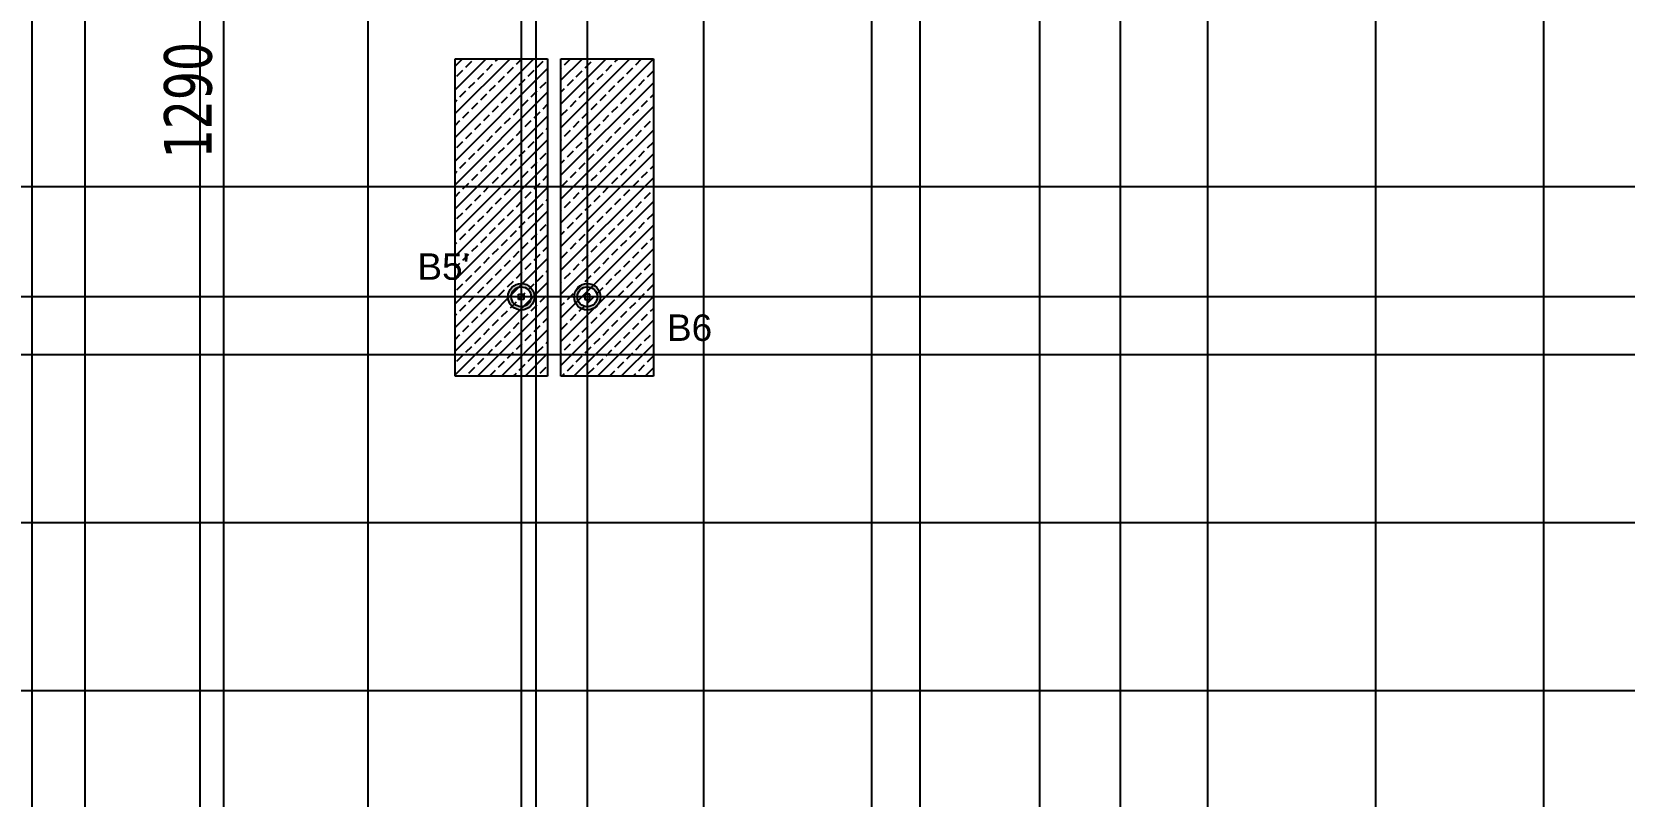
# Model space of a CAD drawing. Header units: millimetres. Extents: x 43168.9 to 43194.6, y -25545.1 to -25543.4.
# Drawn here: x 43171.9609 to 43172.0813, y -25544.0217 to -25543.9639 of the extents above; entities that cross this region are included whole.
import ezdxf

# ---------------------------------------------------------------- set-up
doc = ezdxf.new("R2010")
doc.units = ezdxf.units.MM
doc.header["$LTSCALE"] = 200
doc.linetypes.add('DASHDOT2', pattern=[0.5, 0.25, -0.125, 0, -0.125])
for name, color, linetype in [('aks_sgh', 5, 'DASHDOT2'), ('kolon-b.a_sgh', 6, 'Continuous'), ('olcuic_sgh', 183, 'Continuous'), ('tarama-betonarme_sgh', 223, 'Continuous'), ('tarama-zemin_sgh', 197, 'Continuous')]:
    doc.layers.add(name, color=color, linetype=linetype)
doc.styles.add('1-200', font='arial.ttf', dxfattribs={"height": 60})
doc.styles.add('dim', font='VERDANA.TTF', dxfattribs={"width": 0.7})

msp = doc.modelspace()

# ---------------------------------------------------------------- hatches: boundary and pattern name
h = msp.add_hatch(color=256)
edge = h.paths.add_edge_path()
edge.add_arc((43171.99787904171, -25543.98391939969), 0.001, 0, 360)
edge = h.paths.add_edge_path(flags=16)
edge.add_arc((43171.99787904171, -25543.98391939969), 0.00075, 0, 360)
h = msp.add_hatch(color=256)
edge = h.paths.add_edge_path()
edge.add_arc((43172.00287904171, -25543.98391939969), 0.001, 0, 360)
edge = h.paths.add_edge_path(flags=16)
edge.add_arc((43172.00287904171, -25543.98391939969), 0.00075, 0, 360)

# ---------------------------------------------------------------- linework, layer by layer
at = {"color": 0, "linetype": 'ByBlock', "lineweight": -2}
for p, q in [((43171.99767904171, -25543.98411939969), (43171.99767904171, -25543.98371939969)), ((43171.99767904171, -25543.98371939969), (43171.9980790417, -25543.98371939969)), ((43171.9980790417, -25543.98411939969), (43171.99767904171, -25543.98411939969)), ((43171.99780833103, -25543.98384868901), (43171.99794975238, -25543.98399011037)), ((43171.99780833103, -25543.98399011037), (43171.99794975238, -25543.98384868901)), ((43171.9980790417, -25543.98371939969), (43171.9980790417, -25543.98411939969)), ((43172.00307904171, -25543.98371939969), (43172.0026790417, -25543.98371939969)), ((43172.0026790417, -25543.98371939969), (43172.0026790417, -25543.98411939969)), ((43172.0026790417, -25543.98411939969), (43172.00307904171, -25543.98411939969)), ((43172.00294975238, -25543.98384868901), (43172.00280833102, -25543.98399011037)), ((43172.00294975238, -25543.98399011037), (43172.00280833102, -25543.98384868901)), ((43172.00307904171, -25543.98411939969), (43172.00307904171, -25543.98371939969))]:
    msp.add_line(p, q, dxfattribs=at)
at = {"color": 0, "linetype": 'Continuous', "lineweight": -2}
for centre, radius in [((43171.99787904171, -25543.98391939969), 0.001), ((43171.99787904171, -25543.98391939969), 0.00075), ((43172.00287904171, -25543.98391939969), 0.001), ((43172.00287904171, -25543.98391939969), 0.00075)]:
    msp.add_circle(centre, radius, dxfattribs=at)
at = {"layer": 'aks_sgh'}
for p, q in [((43171.9648790417, -25543.74091939969), (43171.9648790417, -25544.60991939969)), ((43171.99787904171, -25543.74091939969), (43171.99787904171, -25544.60991939969)), ((43172.00287904171, -25543.74091939969), (43172.00287904171, -25544.60991939969)), ((43172.26687959124, -25543.98391939969), (43171.46487849217, -25543.98391939969))]:
    msp.add_line(p, q, dxfattribs=at)
at = {"layer": 'kolon-b.a_sgh'}
for p, q in [((43171.9928790417, -25543.96591939969), (43171.9998790417, -25543.96591939969)), ((43171.9928790417, -25543.98991939969), (43171.9928790417, -25543.96591939969)), ((43171.9998790417, -25543.96591939969), (43171.9998790417, -25543.98991939969)), ((43172.00087904171, -25543.96591939969), (43172.0078790417, -25543.96591939969)), ((43172.00087904171, -25543.98991939969), (43172.00087904171, -25543.96591939969)), ((43172.0078790417, -25543.96591939969), (43172.0078790417, -25543.98991939969)), ((43171.9998790417, -25543.98991939969), (43171.9928790417, -25543.98991939969)), ((43172.0078790417, -25543.98991939969), (43172.00087904171, -25543.98991939969))]:
    msp.add_line(p, q, dxfattribs=at)
at = {"layer": 'olcuic_sgh'}
for p, q in [((43171.97538683901, -25544.09816939969), (43171.97538683901, -25543.83966939969)), ((43172.02804944952, -25544.54616939969), (43172.02804944952, -25543.8396690729)), ((43172.04319141446, -25544.46516939969), (43172.04319141446, -25543.83966268931))]:
    msp.add_line(p, q, dxfattribs=at)
at = {"layer": 'tarama-betonarme_sgh'}
for p, q in [((43171.9928790417, -25543.96648131324), (43171.99344095525, -25543.96591939969)), ((43171.9928790417, -25543.96827736446), (43171.99523700648, -25543.96591939969)), ((43171.9928790417, -25543.97007341569), (43171.99703305771, -25543.96591939969)), ((43171.9928790417, -25543.97186946691), (43171.99882910892, -25543.96591939969)), ((43171.99369652966, -25543.96656185128), (43171.99414554246, -25543.96611283848)), ((43171.99526807448, -25543.96678635769), (43171.99571708729, -25543.96633734488)), ((43171.99594159369, -25543.96611283848), (43171.99613503248, -25543.96591939969)), ((43171.9968396193, -25543.96701086409), (43171.9972886321, -25543.96656185128)), ((43171.99751313851, -25543.96633734488), (43171.9979310837, -25543.96591939969)), ((43171.99908468333, -25543.96656185128), (43171.99953369614, -25543.96611283848)), ((43172.00087904171, -25543.9675488127), (43172.00250845471, -25543.96591939969)), ((43172.00087904171, -25543.96934486392), (43172.00430450594, -25543.96591939969)), ((43172.00087904171, -25543.97114091514), (43172.00610055716, -25543.96591939969)), ((43172.00087904171, -25543.97293696637), (43172.0078790417, -25543.96593696637)), ((43172.00087904171, -25543.96665078747), (43172.0009246648, -25543.96660516437)), ((43172.00114917121, -25543.96638065797), (43172.00159818401, -25543.96593164517)), ((43172.00272071602, -25543.96660516437), (43172.00316972883, -25543.96615615157)), ((43172.00339423523, -25543.96593164517), (43172.00340648071, -25543.96591939969)), ((43172.00429226085, -25543.96682967078), (43172.00474127365, -25543.96638065797)), ((43172.00496578006, -25543.96615615157), (43172.00520253194, -25543.96591939969)), ((43172.00586380567, -25543.96705417718), (43172.00631281848, -25543.96660516437)), ((43172.00653732488, -25543.96638065797), (43172.00698633768, -25543.96593164517)), ((43171.9928790417, -25543.97366551813), (43171.9998790417, -25543.96666551814)), ((43171.99302301045, -25543.96723537049), (43171.99347202326, -25543.96678635769)), ((43171.99392103606, -25543.96813339611), (43171.99437004887, -25543.9676843833)), ((43171.99459455527, -25543.96745987689), (43171.99504356808, -25543.96701086409)), ((43171.99616610009, -25543.9676843833), (43171.9966151129, -25543.96723537049)), ((43171.99773764492, -25543.9679088897), (43171.99818665772, -25543.96745987689)), ((43171.99841116412, -25543.96723537049), (43171.99886017693, -25543.96678635769)), ((43171.99930918973, -25543.96813339611), (43171.99975820254, -25543.9676843833)), ((43172.00087904171, -25543.97473301759), (43172.0078790417, -25543.96773301759)), ((43172.00137367761, -25543.96795220279), (43172.00182269041, -25543.96750318999)), ((43172.00204719682, -25543.96727868358), (43172.00249620962, -25543.96682967078)), ((43172.00294522243, -25543.96817670919), (43172.00339423523, -25543.96772769639)), ((43172.00361874164, -25543.96750318999), (43172.00406775445, -25543.96705417718)), ((43172.00519028646, -25543.96772769639), (43172.00563929926, -25543.96727868358)), ((43172.00676183128, -25543.96795220279), (43172.00721084409, -25543.96750318999)), ((43172.00743535049, -25543.96727868358), (43172.0078790417, -25543.96683499237)), ((43171.9928790417, -25543.97546156936), (43171.9998790417, -25543.96846156936)), ((43171.99324751685, -25543.96880691531), (43171.99369652966, -25543.96835790251)), ((43171.99481906168, -25543.96903142172), (43171.99526807448, -25543.96858240891)), ((43171.99549258089, -25543.96835790251), (43171.99594159369, -25543.9679088897)), ((43171.99639060649, -25543.96925592812), (43171.9968396193, -25543.96880691531)), ((43171.9970641257, -25543.96858240891), (43171.99751313851, -25543.96813339611)), ((43171.99863567053, -25543.96880691531), (43171.99908468333, -25543.96835790251)), ((43172.00087904171, -25543.96844683869), (43172.00114917121, -25543.96817670919)), ((43172.00227170322, -25543.9688502284), (43172.00272071602, -25543.9684012156)), ((43172.00384324804, -25543.96907473481), (43172.00429226085, -25543.968625722)), ((43172.00451676725, -25543.9684012156), (43172.00496578006, -25543.96795220279)), ((43172.00541479286, -25543.96929924121), (43172.00586380567, -25543.9688502284)), ((43172.00608831207, -25543.968625722), (43172.00653732488, -25543.96817670919)), ((43172.00765985689, -25543.9688502284), (43172.0078790417, -25543.96863104359)), ((43171.9928790417, -25543.96917539046), (43171.99302301045, -25543.96903142172)), ((43171.99347202326, -25543.97037846013), (43171.99392103606, -25543.96992944733)), ((43171.99414554246, -25543.96970494093), (43171.99459455527, -25543.96925592812)), ((43171.99504356808, -25543.97060296654), (43171.99549258089, -25543.97015395373)), ((43171.99571708729, -25543.96992944733), (43171.99616610009, -25543.96948043452)), ((43171.9972886321, -25543.97015395373), (43171.99773764492, -25543.96970494093)), ((43171.99796215132, -25543.96948043452), (43171.99841116412, -25543.96903142172)), ((43171.99886017693, -25543.97037846013), (43171.99930918973, -25543.96992944733)), ((43171.99953369614, -25543.96970494093), (43171.9998790417, -25543.96935959536)), ((43172.00087904171, -25543.97652906882), (43172.0078790417, -25543.96952906881)), ((43172.0009246648, -25543.97019726682), (43172.00137367761, -25543.96974825402)), ((43172.00159818401, -25543.96952374761), (43172.00204719682, -25543.96907473481)), ((43172.00249620962, -25543.97042177323), (43172.00294522243, -25543.96997276042)), ((43172.00316972883, -25543.96974825402), (43172.00361874164, -25543.96929924121)), ((43172.00406775445, -25543.97064627963), (43172.00451676725, -25543.97019726682)), ((43172.00474127365, -25543.96997276042), (43172.00519028646, -25543.96952374761)), ((43172.00631281848, -25543.97019726682), (43172.00676183128, -25543.96974825402)), ((43172.00698633768, -25543.96952374761), (43172.00743535049, -25543.96907473481)), ((43171.9928790417, -25543.97725762058), (43171.9998790417, -25543.97025762058)), ((43171.9928790417, -25543.97097144169), (43171.99324751685, -25543.97060296654)), ((43171.99437004887, -25543.97127648575), (43171.99481906168, -25543.97082747294)), ((43171.99594159369, -25543.97150099215), (43171.99639060649, -25543.97105197934)), ((43171.9966151129, -25543.97082747294), (43171.9970641257, -25543.97037846013)), ((43171.99751313851, -25543.97172549855), (43171.99796215132, -25543.97127648575)), ((43171.99818665772, -25543.97105197934), (43171.99863567053, -25543.97060296654)), ((43171.99975820254, -25543.97127648575), (43171.9998790417, -25543.97115564658)), ((43172.00087904171, -25543.97832512004), (43172.0078790417, -25543.97132512004)), ((43172.00114917121, -25543.97176881164), (43172.00159818401, -25543.97131979884)), ((43172.00182269041, -25543.97109529243), (43172.00227170322, -25543.97064627963)), ((43172.00339423523, -25543.97131979884), (43172.00384324804, -25543.97087078603)), ((43172.00496578006, -25543.97154430524), (43172.00541479286, -25543.97109529243)), ((43172.00563929926, -25543.97087078603), (43172.00608831207, -25543.97042177323)), ((43172.00653732488, -25543.97176881164), (43172.00698633768, -25543.97131979884)), ((43172.00721084409, -25543.97109529243), (43172.00765985689, -25543.97064627963)), ((43171.9928790417, -25543.97905367181), (43171.9998790417, -25543.97205367181)), ((43171.99302301045, -25543.97262352417), (43171.99347202326, -25543.97217451136)), ((43171.99369652966, -25543.97195000495), (43171.99414554246, -25543.97150099215)), ((43171.99459455527, -25543.97284803057), (43171.99504356808, -25543.97239901776)), ((43171.99526807448, -25543.97217451136), (43171.99571708729, -25543.97172549855)), ((43171.99616610009, -25543.97307253697), (43171.9966151129, -25543.97262352417)), ((43171.9968396193, -25543.97239901776), (43171.9972886321, -25543.97195000495)), ((43171.99841116412, -25543.97262352417), (43171.99886017693, -25543.97217451136)), ((43171.99908468333, -25543.97195000495), (43171.99953369614, -25543.97150099215)), ((43172.00087904171, -25543.97203894114), (43172.0009246648, -25543.97199331805)), ((43172.00204719682, -25543.97266683726), (43172.00249620962, -25543.97221782445)), ((43172.00272071602, -25543.97199331805), (43172.00316972883, -25543.97154430524)), ((43172.00361874164, -25543.97289134366), (43172.00406775445, -25543.97244233085)), ((43172.00429226085, -25543.97221782445), (43172.00474127365, -25543.97176881164)), ((43172.00586380567, -25543.97244233085), (43172.00631281848, -25543.97199331805)), ((43172.00743535049, -25543.97266683726), (43172.0078790417, -25543.97222314604)), ((43171.99324751685, -25543.97419506899), (43171.99369652966, -25543.97374605618)), ((43171.99392103606, -25543.97352154978), (43171.99437004887, -25543.97307253697)), ((43171.99549258089, -25543.97374605618), (43171.99594159369, -25543.97329704337)), ((43171.9970641257, -25543.97397056258), (43171.99751313851, -25543.97352154978)), ((43171.99773764492, -25543.97329704337), (43171.99818665772, -25543.97284803057)), ((43171.99863567053, -25543.97419506899), (43171.99908468333, -25543.97374605618)), ((43171.99930918973, -25543.97352154978), (43171.99975820254, -25543.97307253697)), ((43172.00087904171, -25543.98012117127), (43172.0078790417, -25543.97312117126)), ((43172.00087904171, -25543.97383499237), (43172.00114917121, -25543.97356486287)), ((43172.00137367761, -25543.97334035646), (43172.00182269041, -25543.97289134366)), ((43172.00227170322, -25543.97423838208), (43172.00272071602, -25543.97378936927)), ((43172.00294522243, -25543.97356486287), (43172.00339423523, -25543.97311585006)), ((43172.00451676725, -25543.97378936927), (43172.00496578006, -25543.97334035646)), ((43172.00519028646, -25543.97311585006), (43172.00563929926, -25543.97266683726)), ((43172.00608831207, -25543.97401387568), (43172.00653732488, -25543.97356486287)), ((43172.00676183128, -25543.97334035646), (43172.00721084409, -25543.97289134366)), ((43171.9928790417, -25543.98084972303), (43171.9998790417, -25543.97384972303)), ((43171.9928790417, -25543.97456354414), (43171.99302301045, -25543.97441957539)), ((43171.99414554246, -25543.9750930946), (43171.99459455527, -25543.97464408179)), ((43171.99481906168, -25543.97441957539), (43171.99526807448, -25543.97397056258)), ((43171.99571708729, -25543.975317601), (43171.99616610009, -25543.9748685882)), ((43171.99639060649, -25543.97464408179), (43171.9968396193, -25543.97419506899)), ((43171.99796215132, -25543.9748685882), (43171.99841116412, -25543.97441957539)), ((43171.99953369614, -25543.9750930946), (43171.9998790417, -25543.97474774903)), ((43172.00087904171, -25543.98191722249), (43172.0078790417, -25543.97491722249)), ((43172.00159818401, -25543.97491190128), (43172.00204719682, -25543.97446288848)), ((43172.00316972883, -25543.97513640769), (43172.00361874164, -25543.97468739488)), ((43172.00384324804, -25543.97446288848), (43172.00429226085, -25543.97401387568)), ((43172.00474127365, -25543.97536091409), (43172.00519028646, -25543.97491190128)), ((43172.00541479286, -25543.97468739488), (43172.00586380567, -25543.97423838208)), ((43172.00698633768, -25543.97491190128), (43172.00743535049, -25543.97446288848)), ((43172.00765985689, -25543.97423838208), (43172.0078790417, -25543.97401919726)), ((43171.9928790417, -25543.98264577426), (43171.9998790417, -25543.97564577426)), ((43171.9928790417, -25543.97635959536), (43171.99324751685, -25543.97599112021)), ((43171.99347202326, -25543.97576661381), (43171.99392103606, -25543.975317601)), ((43171.99437004887, -25543.97666463942), (43171.99481906168, -25543.97621562662)), ((43171.99504356808, -25543.97599112021), (43171.99549258089, -25543.9755421074)), ((43171.9966151129, -25543.97621562662), (43171.9970641257, -25543.97576661381)), ((43171.9972886321, -25543.9755421074), (43171.99773764492, -25543.9750930946)), ((43171.99818665772, -25543.97644013302), (43171.99863567053, -25543.97599112021)), ((43171.99886017693, -25543.97576661381), (43171.99930918973, -25543.975317601)), ((43172.0009246648, -25543.9755854205), (43172.00137367761, -25543.97513640769)), ((43172.00182269041, -25543.97648344611), (43172.00227170322, -25543.9760344333)), ((43172.00249620962, -25543.9758099269), (43172.00294522243, -25543.97536091409)), ((43172.00406775445, -25543.9760344333), (43172.00451676725, -25543.9755854205)), ((43172.00563929926, -25543.9762589397), (43172.00608831207, -25543.9758099269)), ((43172.00631281848, -25543.9755854205), (43172.00676183128, -25543.97513640769)), ((43172.00721084409, -25543.97648344611), (43172.00765985689, -25543.9760344333)), ((43171.9928790417, -25543.98444182548), (43171.9998790417, -25543.97744182548)), ((43171.99369652966, -25543.97733815863), (43171.99414554246, -25543.97688914582)), ((43171.99526807448, -25543.97756266503), (43171.99571708729, -25543.97711365222)), ((43171.99594159369, -25543.97688914582), (43171.99639060649, -25543.97644013302)), ((43171.9968396193, -25543.97778717144), (43171.9972886321, -25543.97733815863)), ((43171.99751313851, -25543.97711365222), (43171.99796215132, -25543.97666463942)), ((43171.99908468333, -25543.97733815863), (43171.99953369614, -25543.97688914582)), ((43171.99975820254, -25543.97666463942), (43171.9998790417, -25543.97654380025)), ((43172.00087904171, -25543.98371327371), (43172.0078790417, -25543.97671327371)), ((43172.00087904171, -25543.97742709481), (43172.0009246648, -25543.97738147172)), ((43172.00114917121, -25543.97715696532), (43172.00159818401, -25543.97670795251)), ((43172.00272071602, -25543.97738147172), (43172.00316972883, -25543.97693245891)), ((43172.00339423523, -25543.97670795251), (43172.00384324804, -25543.9762589397)), ((43172.00429226085, -25543.97760597812), (43172.00474127365, -25543.97715696532)), ((43172.00496578006, -25543.97693245891), (43172.00541479286, -25543.97648344611)), ((43172.00586380567, -25543.97783048452), (43172.00631281848, -25543.97738147172)), ((43172.00653732488, -25543.97715696532), (43172.00698633768, -25543.97670795251)), ((43171.99302301045, -25543.97801167784), (43171.99347202326, -25543.97756266503)), ((43171.99392103606, -25543.97890970345), (43171.99437004887, -25543.97846069064)), ((43171.99459455527, -25543.97823618424), (43171.99504356808, -25543.97778717144)), ((43171.99616610009, -25543.97846069064), (43171.9966151129, -25543.97801167784)), ((43171.99773764492, -25543.97868519705), (43171.99818665772, -25543.97823618424)), ((43171.99841116412, -25543.97801167784), (43171.99886017693, -25543.97756266503)), ((43171.99930918973, -25543.97890970345), (43171.99975820254, -25543.97846069064)), ((43172.00087904171, -25543.98550932494), (43172.0078790417, -25543.97850932494)), ((43172.00137367761, -25543.97872851014), (43172.00182269041, -25543.97827949733)), ((43172.00204719682, -25543.97805499093), (43172.00249620962, -25543.97760597812)), ((43172.00294522243, -25543.97895301654), (43172.00339423523, -25543.97850400373)), ((43172.00361874164, -25543.97827949733), (43172.00406775445, -25543.97783048452)), ((43172.00519028646, -25543.97850400373), (43172.00563929926, -25543.97805499093)), ((43172.00676183128, -25543.97872851014), (43172.00721084409, -25543.97827949733)), ((43172.00743535049, -25543.97805499093), (43172.0078790417, -25543.97761129971)), ((43171.9928790417, -25543.9862378767), (43171.9998790417, -25543.97923787671)), ((43171.9928790417, -25543.97995169781), (43171.99302301045, -25543.97980772906)), ((43171.99324751685, -25543.97958322266), (43171.99369652966, -25543.97913420985)), ((43171.99481906168, -25543.97980772906), (43171.99526807448, -25543.97935871626)), ((43171.99549258089, -25543.97913420985), (43171.99594159369, -25543.97868519705)), ((43171.99639060649, -25543.98003223546), (43171.9968396193, -25543.97958322266)), ((43171.9970641257, -25543.97935871626), (43171.99751313851, -25543.97890970345)), ((43171.99796215132, -25543.98025674187), (43171.99841116412, -25543.97980772906)), ((43171.99863567053, -25543.97958322266), (43171.99908468333, -25543.97913420985)), ((43172.00087904171, -25543.97922314604), (43172.00114917121, -25543.97895301654)), ((43172.00159818401, -25543.98030005496), (43172.00204719682, -25543.97985104215)), ((43172.00227170322, -25543.97962653575), (43172.00272071602, -25543.97917752294)), ((43172.00384324804, -25543.97985104215), (43172.00429226085, -25543.97940202934)), ((43172.00451676725, -25543.97917752294), (43172.00496578006, -25543.97872851014)), ((43172.00541479286, -25543.98007554856), (43172.00586380567, -25543.97962653575)), ((43172.00608831207, -25543.97940202934), (43172.00653732488, -25543.97895301654)), ((43172.00698633768, -25543.98030005496), (43172.00743535049, -25543.97985104215)), ((43172.00765985689, -25543.97962653575), (43172.0078790417, -25543.97940735094)), ((43171.9928790417, -25543.98803392793), (43171.9998790417, -25543.98103392793)), ((43171.99347202326, -25543.98115476748), (43171.99392103606, -25543.98070575468)), ((43171.99414554246, -25543.98048124827), (43171.99459455527, -25543.98003223546)), ((43171.99504356808, -25543.98137927388), (43171.99549258089, -25543.98093026108)), ((43171.99571708729, -25543.98070575468), (43171.99616610009, -25543.98025674187)), ((43171.9972886321, -25543.98093026108), (43171.99773764492, -25543.98048124827)), ((43171.99886017693, -25543.98115476748), (43171.99930918973, -25543.98070575468)), ((43171.99953369614, -25543.98048124827), (43171.9998790417, -25543.9801359027)), ((43172.00087904171, -25543.98730537616), (43172.0078790417, -25543.98030537616)), ((43172.0009246648, -25543.98097357417), (43172.00137367761, -25543.98052456136)), ((43172.00249620962, -25543.98119808057), (43172.00294522243, -25543.98074906776)), ((43172.00316972883, -25543.98052456136), (43172.00361874164, -25543.98007554856)), ((43172.00406775445, -25543.98142258697), (43172.00451676725, -25543.98097357417)), ((43172.00474127365, -25543.98074906776), (43172.00519028646, -25543.98030005496)), ((43172.00631281848, -25543.98097357417), (43172.00676183128, -25543.98052456136)), ((43171.9928790417, -25543.98174774903), (43171.99324751685, -25543.98137927388)), ((43171.99437004887, -25543.98205279309), (43171.99481906168, -25543.98160378028)), ((43171.99594159369, -25543.9822772995), (43171.99639060649, -25543.98182828669)), ((43171.9966151129, -25543.98160378028), (43171.9970641257, -25543.98115476748)), ((43171.99751313851, -25543.9825018059), (43171.99796215132, -25543.98205279309)), ((43171.99818665772, -25543.98182828669), (43171.99863567053, -25543.98137927388)), ((43171.99975820254, -25543.98205279309), (43171.9998790417, -25543.98193195393)), ((43172.00087904171, -25543.98910142739), (43172.0078790417, -25543.98210142738)), ((43172.00114917121, -25543.98254511899), (43172.00159818401, -25543.98209610618)), ((43172.00182269041, -25543.98187159978), (43172.00227170322, -25543.98142258697)), ((43172.00339423523, -25543.98209610618), (43172.00384324804, -25543.98164709338)), ((43172.00496578006, -25543.98232061258), (43172.00541479286, -25543.98187159978)), ((43172.00563929926, -25543.98164709338), (43172.00608831207, -25543.98119808057)), ((43172.00653732488, -25543.98254511899), (43172.00698633768, -25543.98209610618)), ((43172.00721084409, -25543.98187159978), (43172.00765985689, -25543.98142258697)), ((43171.9928790417, -25543.98982997915), (43171.9998790417, -25543.98282997915)), ((43171.99302301045, -25543.98339983151), (43171.99347202326, -25543.9829508187)), ((43171.99369652966, -25543.9827263123), (43171.99414554246, -25543.9822772995)), ((43171.99459455527, -25543.98362433791), (43171.99504356808, -25543.98317532511)), ((43171.99526807448, -25543.9829508187), (43171.99571708729, -25543.9825018059)), ((43171.99616610009, -25543.98384884432), (43171.9966151129, -25543.98339983151)), ((43171.9968396193, -25543.98317532511), (43171.9972886321, -25543.9827263123)), ((43171.99841116412, -25543.98339983151), (43171.99886017693, -25543.9829508187)), ((43171.99908468333, -25543.9827263123), (43171.99953369614, -25543.9822772995)), ((43172.00087904171, -25543.98281524849), (43172.0009246648, -25543.98276962539)), ((43172.00204719682, -25543.9834431446), (43172.00249620962, -25543.98299413179)), ((43172.00272071602, -25543.98276962539), (43172.00316972883, -25543.98232061258)), ((43172.00361874164, -25543.983667651), (43172.00406775445, -25543.9832186382)), ((43172.00429226085, -25543.98299413179), (43172.00474127365, -25543.98254511899)), ((43172.00519028646, -25543.98389215741), (43172.00563929926, -25543.9834431446)), ((43172.00586380567, -25543.9832186382), (43172.00631281848, -25543.98276962539)), ((43172.00743535049, -25543.9834431446), (43172.0078790417, -25543.98299945339)), ((43171.99324751685, -25543.98497137633), (43171.99369652966, -25543.98452236352)), ((43171.99392103606, -25543.98429785712), (43171.99437004887, -25543.98384884432)), ((43171.99458567239, -25543.98991939969), (43171.9998790417, -25543.98462603038)), ((43171.99549258089, -25543.98452236352), (43171.99594159369, -25543.98407335072)), ((43171.9970641257, -25543.98474686993), (43171.99751313851, -25543.98429785712)), ((43171.99773764492, -25543.98407335072), (43171.99818665772, -25543.98362433791)), ((43171.99863567053, -25543.98497137633), (43171.99908468333, -25543.98452236352)), ((43171.99930918973, -25543.98429785712), (43171.99975820254, -25543.98384884432)), ((43172.00087904171, -25543.98461129971), (43172.00114917121, -25543.98434117021)), ((43172.00137367761, -25543.98411666381), (43172.00182269041, -25543.983667651)), ((43172.00185712062, -25543.98991939969), (43172.0078790417, -25543.98389747861)), ((43172.00227170322, -25543.98501468942), (43172.00272071602, -25543.98456567662)), ((43172.00294522243, -25543.98434117021), (43172.00339423523, -25543.98389215741)), ((43172.00451676725, -25543.98456567662), (43172.00496578006, -25543.98411666381)), ((43172.00608831207, -25543.98479018302), (43172.00653732488, -25543.98434117021)), ((43172.00676183128, -25543.98411666381), (43172.00721084409, -25543.983667651)), ((43171.9928790417, -25543.98533985148), (43171.99302301045, -25543.98519588273)), ((43171.99414554246, -25543.98586940194), (43171.99459455527, -25543.98542038914)), ((43171.99481906168, -25543.98519588273), (43171.99526807448, -25543.98474686993)), ((43171.99571708729, -25543.98609390835), (43171.99616610009, -25543.98564489554)), ((43171.99639060649, -25543.98542038914), (43171.9968396193, -25543.98497137633)), ((43171.9972886321, -25543.98631841475), (43171.99773764492, -25543.98586940194)), ((43171.99796215132, -25543.98564489554), (43171.99841116412, -25543.98519588273)), ((43171.99953369614, -25543.98586940194), (43171.9998790417, -25543.98552405638)), ((43172.00159818401, -25543.98568820863), (43172.00204719682, -25543.98523919583)), ((43172.00316972883, -25543.98591271503), (43172.00361874164, -25543.98546370223)), ((43172.00365317185, -25543.98991939969), (43172.0078790417, -25543.98569352983)), ((43172.00384324804, -25543.98523919583), (43172.00429226085, -25543.98479018302)), ((43172.00474127365, -25543.98613722144), (43172.00519028646, -25543.98568820863)), ((43172.00541479286, -25543.98546370223), (43172.00586380567, -25543.98501468942)), ((43172.00698633768, -25543.98568820863), (43172.00743535049, -25543.98523919583)), ((43172.00765985689, -25543.98501468942), (43172.0078790417, -25543.98479550461)), ((43171.9928790417, -25543.98713590271), (43171.99324751685, -25543.98676742756)), ((43171.99347202326, -25543.98654292115), (43171.99392103606, -25543.98609390835)), ((43171.99437004887, -25543.98744094676), (43171.99481906168, -25543.98699193396)), ((43171.99504356808, -25543.98676742756), (43171.99549258089, -25543.98631841475)), ((43171.99638172362, -25543.98991939969), (43171.9998790417, -25543.9864220816)), ((43171.9966151129, -25543.98699193396), (43171.9970641257, -25543.98654292115)), ((43171.99818665772, -25543.98721644036), (43171.99863567053, -25543.98676742756)), ((43171.99886017693, -25543.98654292115), (43171.99930918973, -25543.98609390835)), ((43172.0009246648, -25543.98636172784), (43172.00137367761, -25543.98591271503)), ((43172.00182269041, -25543.98725975345), (43172.00227170322, -25543.98681074065)), ((43172.00249620962, -25543.98658623424), (43172.00294522243, -25543.98613722144)), ((43172.00339423523, -25543.98748425985), (43172.00384324804, -25543.98703524705)), ((43172.00406775445, -25543.98681074065), (43172.00451676725, -25543.98636172784)), ((43172.00563929926, -25543.98703524705), (43172.00608831207, -25543.98658623424)), ((43172.00631281848, -25543.98636172784), (43172.00676183128, -25543.98591271503)), ((43172.00721084409, -25543.98725975345), (43172.00765985689, -25543.98681074065)), ((43171.99369652966, -25543.98811446597), (43171.99414554246, -25543.98766545317)), ((43171.99526807448, -25543.98833897238), (43171.99571708729, -25543.98788995957)), ((43171.99594159369, -25543.98766545317), (43171.99639060649, -25543.98721644036)), ((43171.9968396193, -25543.98856347878), (43171.9972886321, -25543.98811446597)), ((43171.99751313851, -25543.98788995957), (43171.99796215132, -25543.98744094676)), ((43171.99817777484, -25543.98991939969), (43171.9998790417, -25543.98821813282)), ((43171.99908468333, -25543.98811446597), (43171.99953369614, -25543.98766545317)), ((43171.99975820254, -25543.98744094676), (43171.9998790417, -25543.9873201076)), ((43172.00087904171, -25543.98820340216), (43172.0009246648, -25543.98815777907)), ((43172.00114917121, -25543.98793327266), (43172.00159818401, -25543.98748425985)), ((43172.00272071602, -25543.98815777907), (43172.00316972883, -25543.98770876626)), ((43172.00429226085, -25543.98838228547), (43172.00474127365, -25543.98793327266)), ((43172.00496578006, -25543.98770876626), (43172.00541479286, -25543.98725975345)), ((43172.00544922307, -25543.98991939969), (43172.0078790417, -25543.98748958106)), ((43172.00586380567, -25543.98860679187), (43172.00631281848, -25543.98815777907)), ((43172.00653732488, -25543.98793327266), (43172.00698633768, -25543.98748425985)), ((43171.99302301045, -25543.98878798518), (43171.99347202326, -25543.98833897238)), ((43171.99392103606, -25543.98968601079), (43171.99437004887, -25543.98923699799)), ((43171.99459455527, -25543.98901249159), (43171.99504356808, -25543.98856347878)), ((43171.99549258089, -25543.9899105172), (43171.99594159369, -25543.98946150439)), ((43171.99616610009, -25543.98923699799), (43171.9966151129, -25543.98878798518)), ((43171.99773764492, -25543.98946150439), (43171.99818665772, -25543.98901249159)), ((43171.99841116412, -25543.98878798518), (43171.99886017693, -25543.98833897238)), ((43171.99930918973, -25543.98968601079), (43171.99975820254, -25543.98923699799)), ((43172.00137367761, -25543.98950481748), (43172.00182269041, -25543.98905580468)), ((43172.00204719682, -25543.98883129827), (43172.00249620962, -25543.98838228547)), ((43172.00294522243, -25543.98972932389), (43172.00339423523, -25543.98928031108)), ((43172.00361874164, -25543.98905580468), (43172.00406775445, -25543.98860679187)), ((43172.00519028646, -25543.98928031108), (43172.00563929926, -25543.98883129827)), ((43172.00676183128, -25543.98950481748), (43172.00721084409, -25543.98905580468)), ((43172.0072452743, -25543.98991939969), (43172.0078790417, -25543.98928563228)), ((43172.00743535049, -25543.98883129827), (43172.0078790417, -25543.98838760706)), ((43171.99368764717, -25543.98991939969), (43171.99369652966, -25543.9899105172)), ((43171.99727974962, -25543.98991939969), (43171.99751313851, -25543.98968601079)), ((43171.99907580084, -25543.98991939969), (43171.99908468333, -25543.9899105172)), ((43172.0009590954, -25543.98991939969), (43172.00114917121, -25543.98972932389)), ((43172.00455119785, -25543.98991939969), (43172.00496578006, -25543.98950481748)), ((43172.00634724907, -25543.98991939969), (43172.00653732488, -25543.98972932389))]:
    msp.add_line(p, q, dxfattribs=at)
at = {"layer": 'tarama-zemin_sgh'}
for p, q in [((43171.96089999902, -25544.09406485511), (43171.96089999902, -25543.83991939969)), ((43171.97359999903, -25544.09791939969), (43171.97359999903, -25543.83991939969)), ((43171.98629999903, -25544.09791939969), (43171.98629999903, -25543.83991939969)), ((43172.02439999903, -25544.46491939969), (43172.02439999903, -25543.83991939969)), ((43172.03709999903, -25544.46491939969), (43172.03709999903, -25543.83991939969)), ((43172.04979999903, -25544.46491939969), (43172.04979999903, -25543.83991939969)), ((43172.06249999903, -25544.46491939969), (43172.06249999903, -25543.83991939969)), ((43172.07519999902, -25544.46491939969), (43172.07519999902, -25543.83991939969)), ((43171.99899999903, -25544.09791939969), (43171.99899999903, -25543.84991939969)), ((43172.01169999903, -25544.46491939969), (43172.01169999903, -25543.84991939969)), ((43172.18301604452, -25543.97560000002), (43171.82587959124, -25543.97560000002)), ((43172.18303844312, -25543.98830000002), (43171.82587959124, -25543.98830000002)), ((43172.18306084171, -25544.00100000002), (43171.82587959124, -25544.00100000002)), ((43172.18308324029, -25544.01370000002), (43171.82587959124, -25544.01370000002))]:
    msp.add_line(p, q, dxfattribs=at)

# ---------------------------------------------------------------- texts
at = {"layer": 'aks_sgh', "style": '1-200'}
for s, rotation, p in [("B5'", 359.9999947889793, (43171.99003083703, -25543.98263475242)), ('B6', 5.211020732175437e-06, (43172.00890139534, -25543.98725504654))]:
    msp.add_text(s, height=0.002, rotation=rotation, dxfattribs=at).set_placement(p)
at = {"layer": 'olcuic_sgh', "color": 2, "style": 'dim', "width": 0.7}
msp.add_text('1290', height=0.0036, rotation=90, dxfattribs=at).set_placement((43171.97447441456, -25543.97344744536))

doc.saveas('drawing.dxf')
